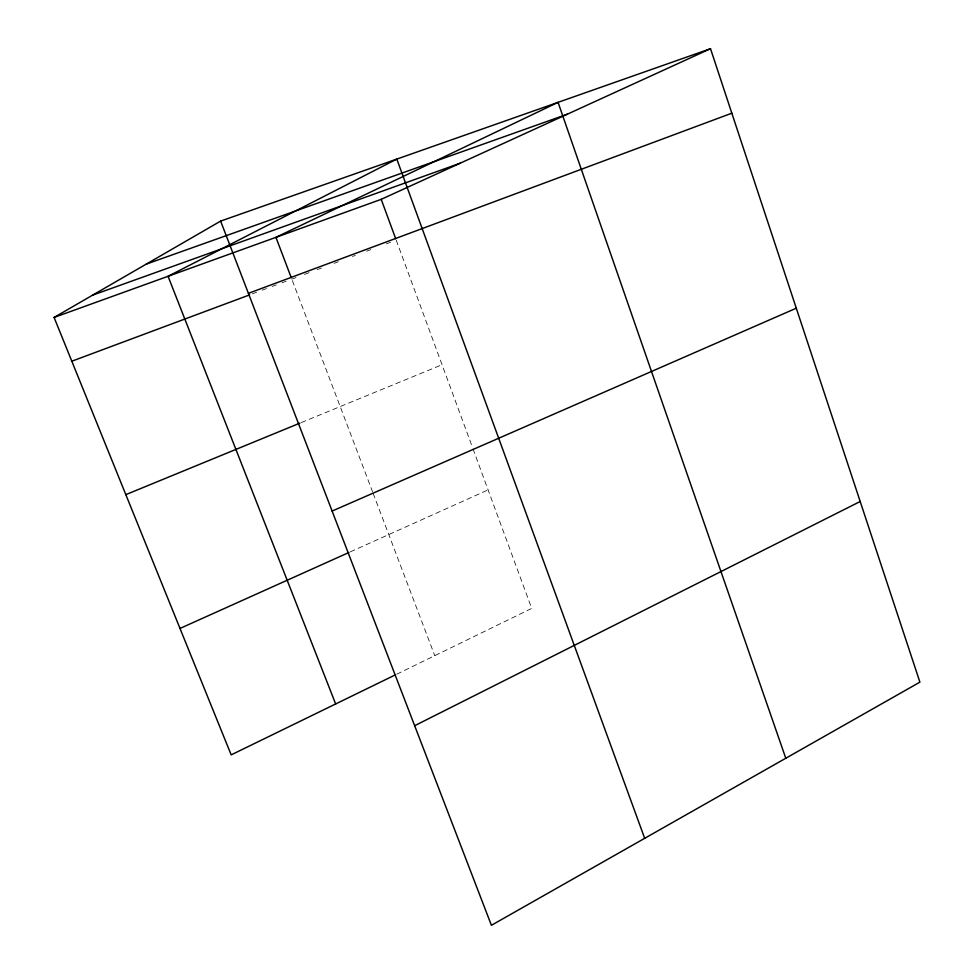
<?xml version="1.0" encoding="UTF-8"?>
<svg xmlns="http://www.w3.org/2000/svg" width="974" height="974" viewBox="0 0 974 974"><rect width="100%" height="100%" fill="white"/><g stroke="black" fill="none" stroke-linecap="round" stroke-linejoin="round"><path stroke-width="0.73" stroke-dasharray="4.87 3.65" d="M396.759 674.191L531.707 608.421L472.926 448.649M350.336 551.844L488.108 489.898M301.258 422.57L442.05 364.726M252.388 293.831L256.612 292.261M262.237 290.155L266.462 288.584M272.099 286.478L276.324 284.907M281.949 282.801L286.173 281.23M291.81 279.124L296.035 277.553M304.509 274.388L311.558 271.758M317.207 269.652L321.432 268.069M334.143 263.333L338.368 261.75M352.478 256.479L355.303 255.432M366.589 251.219L370.826 249.636M386.349 243.841L390.586 242.27M292.346 280.549L372.592 491.894M373.127 493.319L434.769 655.66M396.223 240.164L472.402 447.224"/><path stroke-width="1.46" d="M395.395 674.848L231.179 754.874L54.094 317.439L220.623 221.098L710.509 48.7L919.906 682.141L491.407 925.3L220.623 221.098M414.668 725.715L860.188 501.5M54.094 317.439L381.211 199.341L710.509 48.7M179.995 628.449L348.972 552.465M332.122 511.058L796.294 308.198M125.829 494.646L299.87 423.142M248.394 293.344L731.827 113.191M71.82 361.22L249.575 294.891M92.567 295.171L460.215 163.194M146.234 264.137L567.416 114.165M335.653 703.959L168.064 276.287L396.808 159.091L644.678 838.322M291.275 277.736L275.934 237.339L558.065 102.343L785.787 758.247M381.211 199.341L395.712 238.752"/></g></svg>
